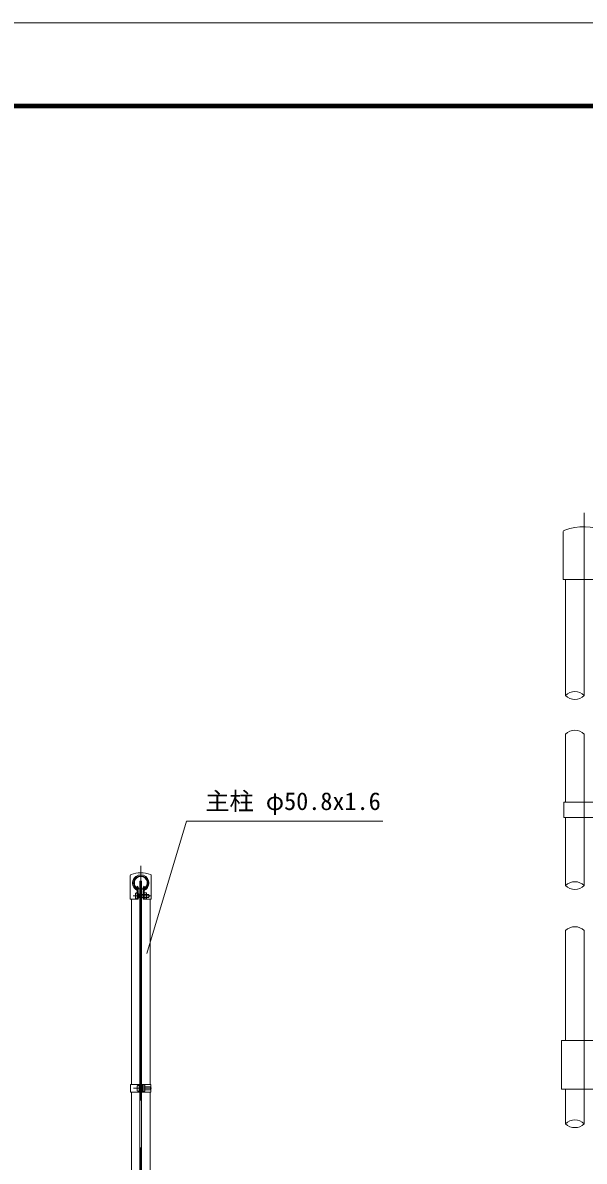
# Model space of a CAD drawing. Units: millimetres, scale not verified. Extents: x -4200 to 4200, y -2970 to 2970.
# Drawn here: x -363 to 1158, y -113 to 2970 of the extents above; entities that cross this region are included whole.
import ezdxf
from ezdxf.enums import TextEntityAlignment as Align

# ---------------------------------------------------------------- set-up
doc = ezdxf.new("R2010")
doc.units = ezdxf.units.MM
doc.header["$LTSCALE"] = 20
doc.linetypes.add('USER1', pattern=[50.8, 31.75, -6.35, 6.35, -6.35])
for name, color, linetype, lineweight in [('0-0_D-BMK', 2, 'USER1', 13), ('0-1_D-STR1', 1, 'Continuous', 18), ('0-2_D-STR-DIM', 7, 'Continuous', 9), ('0-8_D-STR3', 3, 'Continuous', 13), ('0-9_D-STR-TXT', 7, 'Continuous', 9), ('0-C_D-TTL', 7, 'Continuous', 9)]:
    doc.layers.add(name, color=color, linetype=linetype, lineweight=lineweight)
doc.styles.add('ＭＳ ゴシック', font='')
doc.styles.get('ＭＳ ゴシック').set_extended_font_data('MS Gothic')

msp = doc.modelspace()

# ---------------------------------------------------------------- linework, layer by layer
at = {"layer": '0-0_D-BMK'}
for p, q in [((1157.91, 1642.84), (1157.91, 1148.29)), ((1157.91, 1043.73), (1157.91, 633.73)), ((-43.67, 686.86), (-43.67, -770.21)), ((-64, 605.81), (-15.12, 605.81)), ((1157.91, 511.89), (1157.91, -11.18)), ((-62.95, 84.8), (-14.07, 84.8))]:
    msp.add_line(p, q, dxfattribs=at)
at = {"layer": '0-1_D-STR1'}
for p, q in [((1107.11, 1462.72), (1107.11, 1148.29)), ((1107.11, 1043.73), (1107.11, 859.71)), ((1107.11, 817.72), (1107.11, 633.73)), ((-53.85, 631.54), (-52.47, 632.34)), ((-50.35, 625.46), (-53.85, 631.54)), ((-48.96, 626.26), (-52.47, 632.34)), ((-38.39, 626.26), (-34.88, 632.34)), ((-37, 625.46), (-33.49, 631.54)), ((-33.49, 631.54), (-34.88, 632.34)), ((-69.07, 596.79), (-69.07, 95.3)), ((-18.27, 596.79), (-18.27, 95.3)), ((1107.11, 511.89), (1107.11, 214.72)), ((-69.07, 74.3), (-69.07, -427.21)), ((-18.27, 74.3), (-18.27, -427.21)), ((1107.11, 82.72), (1107.11, -11.18))]:
    msp.add_line(p, q, dxfattribs=at)
for centre, radius, start, end in [((-43.67, 640.79), 19.05, 294.32478, 245.67522), ((-43.67, 640.79), 17.45, 294.32478, 245.67522), ((-50.69, 625.26), 2, 245.67522, 30), ((-50.69, 625.26), 0.401, 245.67522, 30), ((-36.65, 625.26), 2, 150, 294.32478), ((-36.65, 625.26), 0.401, 150, 294.32478)]:
    msp.add_arc(centre, radius, start, end, dxfattribs=at)
at = {"layer": '0-2_D-STR-DIM'}
for centre, start, end in [((1132.51, 1122.73), 45.18146, 134.81854), ((1132.51, 1173.85), 225.18146, 314.81854), ((1132.51, 1018.17), 45.18146, 134.81854), ((1132.51, 608.17), 45.18146, 134.81854), ((1132.51, 659.29), 225.18146, 314.81854), ((1132.51, 486.33), 45.18146, 134.81854), ((1132.51, -36.74), 45.18146, 134.81854), ((1132.51, 14.38), 225.18146, 314.81854)]:
    msp.add_arc(centre, 36.03, start, end, dxfattribs=at)
at = {"layer": '0-8_D-STR3'}
for p, q in [((1100.81, 1462.72), (1100.81, 1590.1)), ((1100.81, 1462.72), (1215.01, 1462.72)), ((1102.91, 859.72), (1312.31, 859.72)), ((1102.91, 817.72), (1102.91, 859.72)), ((1102.91, 817.72), (1312.31, 817.72)), ((-15.12, 660.48), (-15.12, 596.79)), ((-52.97, 619.62), (-52.97, 596.79)), ((-50.67, 619.62), (-50.67, 596.79)), ((-45.92, 645.79), (-41.42, 645.79)), ((-45.92, 645.79), (-45.92, -461.21)), ((-41.42, 645.79), (-41.42, -461.21)), ((-36.67, 619.62), (-36.67, 596.79)), ((-34.37, 619.62), (-34.37, 596.79)), ((-57.77, 599.31), (-57.77, 612.31)), ((-48.97, 611.12), (-50.67, 611.12)), ((-48.97, 600.49), (-50.67, 600.49)), ((-48.97, 600.49), (-48.97, 611.12)), ((-48.97, 609.81), (-45.92, 609.81)), ((-48.97, 601.81), (-45.92, 601.81)), ((-41.42, 609.81), (-36.67, 609.81)), ((-41.42, 601.81), (-36.67, 601.81)), ((-36.67, 596.79), (-15.12, 596.79)), ((-28.87, 613.91), (-34.37, 613.91)), ((-28.87, 609.86), (-34.37, 609.86)), ((-28.87, 601.76), (-34.37, 601.76)), ((-28.87, 597.71), (-34.37, 597.71)), ((-27.87, 599.89), (-27.87, 611.84)), ((-27.87, 609.81), (-21.97, 609.81)), ((-27.87, 601.81), (-21.97, 601.81)), ((-21.97, 601.81), (-21.97, 609.81)), ((1096.01, 214.72), (1267.91, 214.72)), ((1096.01, 82.72), (1096.01, 214.72)), ((-71.37, 95.3), (-45.92, 95.3)), ((-48.22, 95.3), (-48.22, 74.3)), ((-48.22, 92.8), (-48.22, 76.8)), ((-41.42, 95.3), (-15.97, 95.3)), ((-39.12, 95.3), (-39.12, 74.3)), ((-33.62, 92.9), (-39.12, 92.9)), ((-39.12, 92.9), (-39.12, 76.7)), ((-15.97, 95.3), (-15.97, 74.3)), ((-53.02, 91.3), (-53.02, 78.3)), ((-48.22, 91), (-48.22, 78.6)), ((-41.42, 74.3), (-15.97, 74.3)), ((-39.12, 91), (-39.12, 78.6)), ((-33.62, 88.85), (-39.12, 88.85)), ((-33.62, 80.75), (-39.12, 80.75)), ((-33.62, 76.7), (-39.12, 76.7)), ((-32.62, 90.72), (-32.62, 78.76)), ((-32.62, 88.8), (-17.22, 88.8)), ((-32.62, 80.8), (-17.22, 80.8)), ((-17.22, 88.8), (-17.22, 80.8)), ((1317.91, 82.72), (1096.01, 82.72))]:
    msp.add_line(p, q, dxfattribs=at)
for points in [[(-72.22, 660.49), (-72.22, 596.79), (-50.67, 596.79)], [(-71.37, 95.3), (-71.37, 74.3), (-45.92, 74.3)]]:
    msp.add_lwpolyline(points, dxfattribs=at)
for centre, radius, start, end in [((1157.91, 1445.25), 160, 69.0916, 109.22051), ((1107.41, 1590.1), 6.6, 109.22051, 180), ((-68.92, 660.49), 3.3, 109.21688, 180), ((-43.68, 588.06), 80, 70.77586, 109.21688), ((-43.67, 640.79), 22, 298.0884, 241.9116), ((-43.67, 640.79), 19.7, 298.0884, 241.9116), ((-18.42, 660.48), 3.3, 0, 70.77586), ((-54.97, 619.62), 2, 0, 61.9116), ((-54.97, 619.62), 4.3, 0, 61.9116), ((-32.37, 619.62), 4.3, 118.0884, 180), ((-32.37, 619.62), 2, 118.0884, 180), ((-30.42, 611.88), 2.55, 307.42505, 52.57495), ((-36.57, 605.81), 8.7, 332.26063, 27.73937), ((-30.41, 599.73), 2.54, 307.21089, 52.78911), ((-29.47, 605.81), 8.5, 331.92751, 28.07249), ((-35.16, 90.87), 2.54, 307.21089, 52.78911), ((-41.32, 84.8), 8.7, 332.26063, 27.73937), ((-35.17, 78.72), 2.55, 307.42505, 52.57495), ((-24.72, 84.8), 8.5, 331.92751, 28.07249)]:
    msp.add_arc(centre, radius, start, end, dxfattribs=at)
for centre, start_param, end_param in [((-52.97, 612.31), 1.5707963, 3.1415927), ((-52.97, 599.31), 3.1415927, 4.712389), ((-48.22, 91.3), 1.5707963, 3.1415927), ((-48.22, 78.3), 3.1415927, 4.712389)]:
    msp.add_ellipse(centre, major_axis=(4.8, 0), ratio=0.3125, start_param=start_param, end_param=end_param, dxfattribs=at)
at = {"layer": '0-9_D-STR-TXT'}
msp.add_lwpolyline([(611.94, 807.79), (80.28, 807.79), (-27, 450.18)], dxfattribs=at)
at = {"layer": '0-C_D-TTL', "color": 2, "lineweight": 18}
msp.add_lwpolyline([(-4200, 2969.79), (4200, 2969.79), (4200, -2970.21), (-4200, -2970.21)], close=True, dxfattribs=at)
at = {"layer": '0-C_D-TTL'}
for points in [[(-3930, 2749.79), (3930, 2749.79), (3930, -2750.21), (-3930, -2750.21)], [(-3927.5, 2747.29), (3927.5, 2747.29), (3927.5, -2747.71), (-3927.5, -2747.71)], [(-3925, 2744.79), (3925, 2744.79), (3925, -2745.21), (-3925, -2745.21)], [(-3922.5, 2742.29), (3922.5, 2742.29), (3922.5, -2742.71), (-3922.5, -2742.71)], [(-3920, 2739.79), (3920, 2739.79), (3920, -2740.21), (-3920, -2740.21)]]:
    msp.add_lwpolyline(points, close=True, dxfattribs=at)

# ---------------------------------------------------------------- texts
at = {"layer": '0-9_D-STR-TXT', "style": 'ＭＳ ゴシック'}
msp.add_text('主柱 φ50.8x1.6', height=48.09, dxfattribs=at).set_placement((131.2, 823.81), align=Align.BOTTOM_LEFT)

doc.saveas('drawing.dxf')
